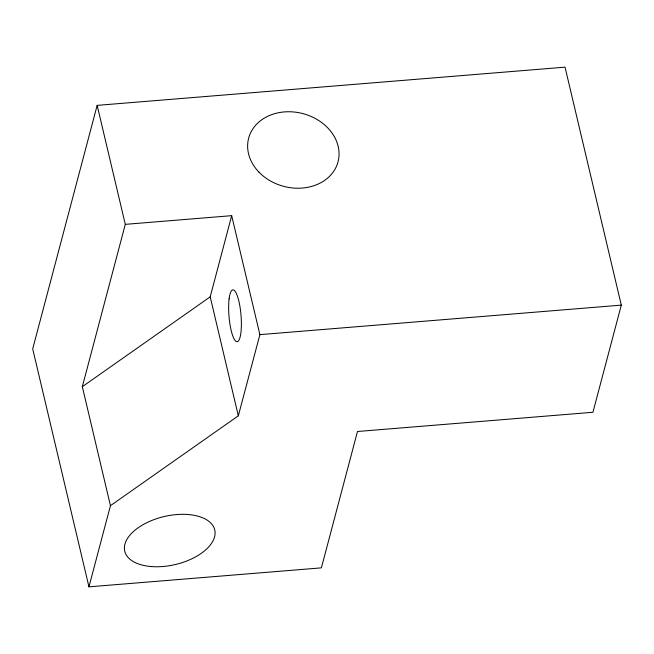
<?xml version="1.0" encoding="UTF-8"?>
<svg xmlns="http://www.w3.org/2000/svg" width="654" height="654" viewBox="0 0 654 654"><rect width="100%" height="100%" fill="white"/><g stroke="black" fill="none" stroke-linecap="round" stroke-linejoin="round"><path stroke-width="0.98" d="M97.16 105.368L32.7 348.876L88.952 586.842L321.392 567.86L357.485 431.501L592.941 412.273L621.3 305.124L565.048 67.158L97.16 105.368L125.29 224.355L82.322 386.694L110.444 505.673L88.952 586.842M110.444 505.673L238.326 415.821L210.204 296.834L231.688 215.665L125.29 224.355M238.326 415.821L259.883 334.644L231.688 215.665M82.322 386.694L210.204 296.834M259.883 334.644L621.3 305.124M259.017 172.198A46.238 37.63 14.8 0 0 336.655 165.854A46.238 37.63 14.8 0 0 284.335 111.916A46.238 37.63 14.8 0 0 259.017 172.198M151.499 566.577A46.238 24.639 -13.3 0 0 214.823 530.28A46.238 24.639 -13.3 0 0 142.907 524.761A46.238 24.639 -13.3 0 0 151.499 566.577M229.113 298.837A26.005 6.033 85.3 0 0 235.849 341.216A26.005 6.033 85.3 0 0 240.051 307.176A26.005 6.033 85.3 0 0 229.113 298.837"/></g></svg>
